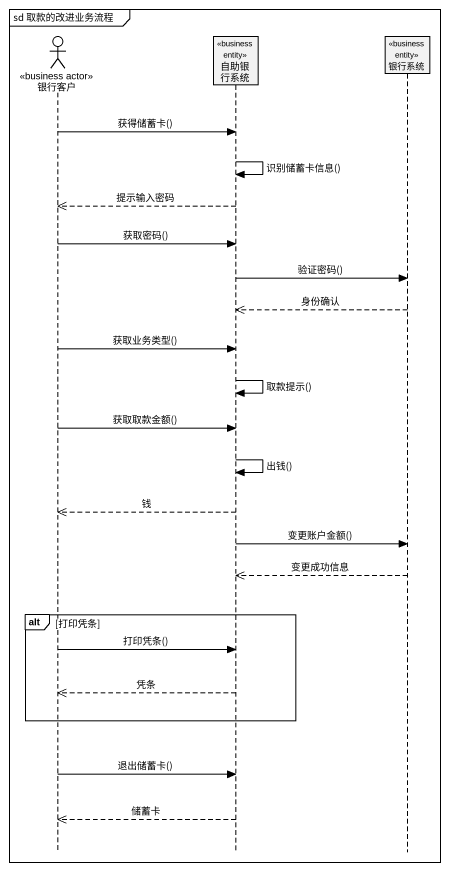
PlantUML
@startuml
mainframe sd 取款的改进业务流程
hide footbox
actor 银行客户 <<business actor>>
participant 自助银行系统 <<business entity>>
participant 银行系统 <<business entity>>

银行客户 -> 自助银行系统 : 获得储蓄卡()
自助银行系统 -> 自助银行系统 : 识别储蓄卡信息()
自助银行系统 -->> 银行客户 : 提示输入密码
银行客户 -> 自助银行系统 : 获取密码()
自助银行系统 -> 银行系统 : 验证密码()
银行系统 -->> 自助银行系统 : 身份确认
银行客户 -> 自助银行系统 : 获取业务类型()
自助银行系统 -> 自助银行系统 : 取款提示()
银行客户 -> 自助银行系统 : 获取取款金额()
自助银行系统 -> 自助银行系统 : 出钱()
自助银行系统 -->> 银行客户 : 钱
自助银行系统 -> 银行系统 : 变更账户金额()
银行系统 -->> 自助银行系统 : 变更成功信息
alt 打印凭条
  银行客户 -> 自助银行系统 : 打印凭条()
  自助银行系统 -->> 银行客户 : 凭条
end
银行客户 -> 自助银行系统 : 退出储蓄卡()
自助银行系统 -->> 银行客户 : 储蓄卡
@enduml
